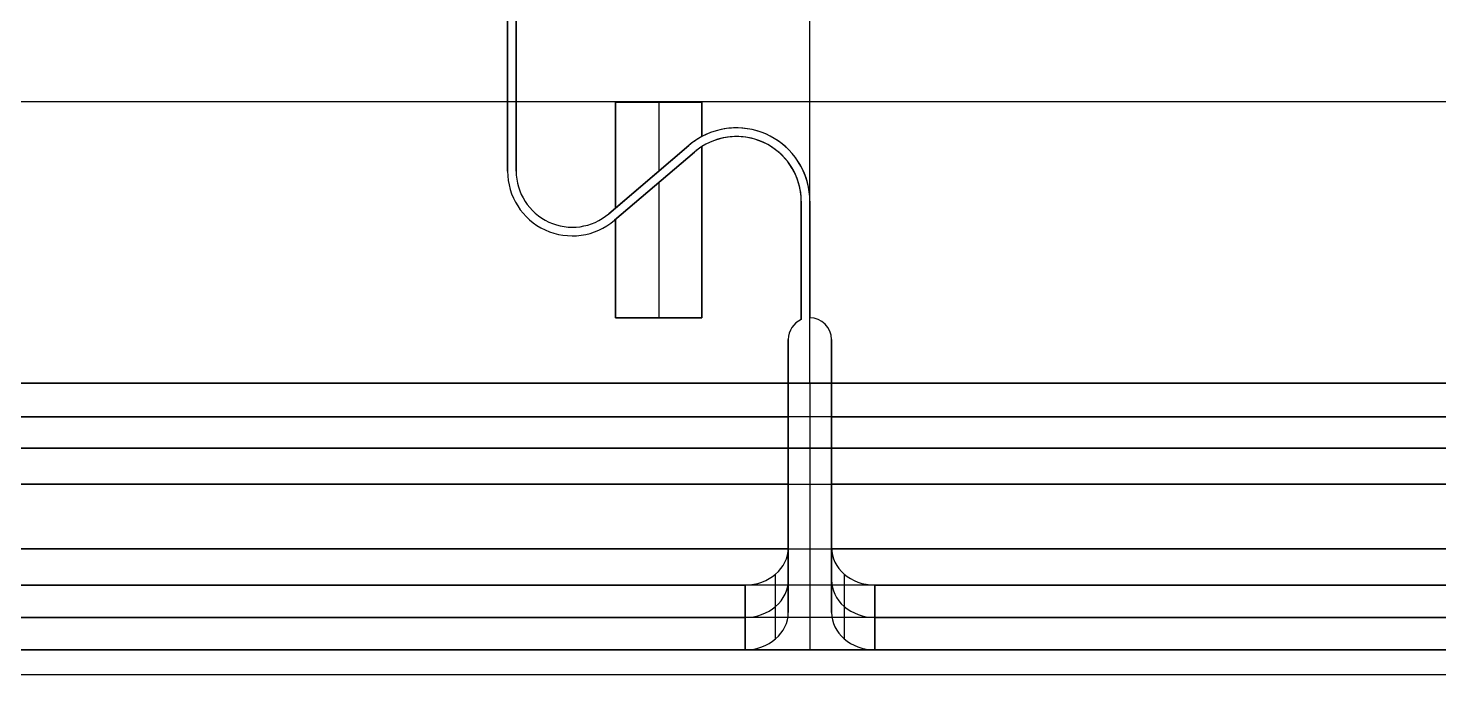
# Model space of a CAD drawing. Header units: inches. Extents: x 0 to 2.1, y -0.07 to 2.7.
# Drawn here: x 1.4311 to 1.5597, y -0.0523 to 0.0067 of the extents above; entities that cross this region are included whole.
import ezdxf

# ---------------------------------------------------------------- set-up
doc = ezdxf.new("R2010")
doc.units = ezdxf.units.IN
doc.header["$LTSCALE"] = 0.0393700787401575
doc.header["$MEASUREMENT"] = 0
for name, color, linetype, true_color in [('freetronics11$components', 254, 'Continuous', 0xe6e6e6), ('freetronics11$components$ghosts', 9, 'Continuous', 0xbebebe), ('freetronics11$pcb', 96, 'Continuous', 0x007f00)]:
    doc.layers.add(name, color=color, linetype=linetype, true_color=true_color)

msp = doc.modelspace()

# ---------------------------------------------------------------- linework, layer by layer
at = {"layer": 'freetronics11$components', "color": 254, "true_color": 0xe6e6e6}
for p, q in [((1.502362204724409, -0.0256960429891476, -0.1516474533226435), (1.502362204724409, 0.1416903838718989, -0.1516474533226435)), ((1.502362204724409, -0.0256960429891476, -0.1634584769446907), (1.502362204724409, 0.1416903838718989, -0.1634584769446907)), ((1.502362204724409, -0.0090464656803465, -0.0788128076533521), (1.502362204724409, 0.0278603042902912, -0.0788128076533521)), ((1.474803149606299, -0.0063411121910939, -0.0788128076533521), (1.474803149606299, 0.0251549508010321, -0.0788128076533521)), ((1.474803149606299, -0.0063411121910939, -0.0670017840313049), (1.474803149606299, 0.0251549508010321, -0.0670017840313049)), ((1.474803149606299, 0.0251549508010321, -0.0788128076533521), (1.474803149606299, -0.0063411121910939, -0.0788128076533521)), ((1.474803149606299, 0.0251549508010322, -0.0729072958423285), (1.474803149606299, -0.0063411121910939, -0.0729072958423285)), ((1.475590551181102, 0.0251549508010321, -0.0788128076533521), (1.475590551181102, -0.0063411121910939, -0.0788128076533521)), ((1.475590551181102, 0.0251549508010321, -0.0670017840313049), (1.475590551181102, -0.0063411121910939, -0.0670017840313049)), ((1.475590551181102, -0.0063411121910939, -0.0788128076533521), (1.475590551181102, 0.0251549508010321, -0.0788128076533521)), ((1.475590551181102, -0.0063411121910939, -0.0729072958423285), (1.475590551181102, 0.0251549508010322, -0.0729072958423285)), ((1.49251968503937, -0.0031915058918813, -0.0670017840313049), (1.49251968503937, -0.0031915058918813, -0.0689702879683128)), ((1.498141897025421, -0.0037340622800477, -0.0788128076533521), (1.498141897025421, -0.0037340622800477, -0.0670017840313048)), ((1.498471577783665, -0.0030190015569993, -0.0788128076533608), (1.498471577783665, -0.0030190015569993, -0.0670017840312966)), ((1.484032309620626, -0.0102332086712513, -0.0788128076533521), (1.491322982149645, -0.0040073530750308, -0.0788128076533521)), ((1.491322982149645, -0.0040073530750308, -0.0788128076533521), (1.484032309620626, -0.0102332086712513, -0.0788128076533521)), ((1.491322982149647, -0.0040073530750286, -0.0729072958423285), (1.484032309620629, -0.0102332086712526, -0.0729072958423285)), ((1.49183431264246, -0.0046061371488891, -0.0788128076533521), (1.484543640113444, -0.0108319927451096, -0.0788128076533521)), ((1.484543640113444, -0.0108319927451096, -0.0788128076533521), (1.49183431264246, -0.0046061371488891, -0.0788128076533521)), ((1.484543640113443, -0.0108319927451119, -0.0729072958423285), (1.49183431264246, -0.0046061371488879, -0.0729072958423285)), ((1.484645669291338, -0.0097094313758969, -0.0689702879683128), (1.491322982149645, -0.0040073530750308, -0.0689702879683128)), ((1.49183431264246, -0.0046061371488891, -0.0689702879683128), (1.484645669291338, -0.0107448651275112, -0.0689702879683128)), ((1.491322982149645, -0.0040073530750308, -0.0689702879683128), (1.491322982149645, -0.0040073530750308, -0.0788128076533521)), ((1.491322982149645, -0.0040073530750308, -0.0689702879683128), (1.491322982149645, -0.0040073530750308, -0.0788128076533521)), ((1.49183431264246, -0.0046061371488891, -0.0689702879683128), (1.49183431264246, -0.0046061371488891, -0.0788128076533521)), ((1.49183431264246, -0.0046061371488891, -0.0788128076533521), (1.49183431264246, -0.0046061371488891, -0.0689702879683128)), ((1.49251968503937, -0.0041015147342434, -0.0670017840313049), (1.49251968503937, -0.0041015147342434, -0.0689702879683128)), ((1.474803149606299, -0.0063411121910939, -0.0788128076533521), (1.474803149606299, -0.0063411121910939, -0.0670017840313049)), ((1.474803149606299, -0.0063411121910939, -0.0788128076533521), (1.474803149606299, -0.0063411121910939, -0.0670017840313049)), ((1.475590551181102, -0.0063411121910939, -0.0670017840313049), (1.475590551181102, -0.0063411121910939, -0.0788128076533521)), ((1.475590551181102, -0.0063411121910939, -0.0788128076533521), (1.475590551181102, -0.0063411121910939, -0.0670017840313049)), ((1.487677645885137, -0.0071202808731411, -0.0788128076533593), (1.487677645885137, -0.0071202808731411, -0.0689702879683079)), ((1.488188976377952, -0.0077190649469994, -0.0788128076533593), (1.488188976377952, -0.0077190649469994, -0.0689702879683079)), ((1.484032309620626, -0.0102332086712513, -0.0670017840313049), (1.484645669291338, -0.0097094313758969, -0.0670017840313049)), ((1.484032309620626, -0.0102332086712513, -0.0670017840313049), (1.484032309620626, -0.0102332086712513, -0.0788128076533521)), ((1.484032309620626, -0.0102332086712513, -0.0788128076533521), (1.484032309620626, -0.0102332086712513, -0.0670017840313049)), ((1.484645669291338, -0.0097094313758969, -0.0670017840313049), (1.484645669291338, -0.0097094313758969, -0.0689702879683128)), ((1.501574803149606, -0.0198912792403065, -0.0788128076533521), (1.501574803149606, -0.0090970177029049, -0.0788128076533521)), ((1.501574803149606, -0.0198912792403065, -0.0670017840313049), (1.501574803149606, -0.0090970177029049, -0.0670017840313049)), ((1.501574803149606, -0.0090970177029049, -0.0670017840313049), (1.501574803149606, -0.0090970177029049, -0.0788128076533521)), ((1.501574803149606, -0.0090970177029049, -0.0788128076533521), (1.501574803149606, -0.0198912792403065, -0.0788128076533521)), ((1.501574803149606, -0.0090970177028955, -0.0729072958423285), (1.501574803149606, -0.0198912792403142, -0.0729072958423285)), ((1.501574803149606, -0.0090970177029049, -0.0788128076533521), (1.501574803149606, -0.0090970177029049, -0.0670017840313049)), ((1.502362204724409, -0.0090970177029049, -0.0788128076533521), (1.502362204724409, -0.0197269389627474, -0.0788128076533521)), ((1.502362204724409, -0.0197269389627444, -0.0788128076533521), (1.502362204724409, -0.0090970177015049, -0.0788128076533521)), ((1.502362204724409, -0.0090970177029049, -0.0788128076533521), (1.502362204724409, -0.0090970177029049, -0.0670017840313049)), ((1.502362204724409, -0.0090970177029049, -0.0670017840313049), (1.502362204724409, -0.0197269389627474, -0.0670017840313049)), ((1.502362204724409, -0.0197269389627474, -0.0788128076533521), (1.502362204724409, -0.0090970177029049, -0.0788128076533521)), ((1.502362204724409, -0.0090970177029049, -0.0788128076533521), (1.502362204724409, -0.0090970177029049, -0.0670017840313049)), ((1.502362204724409, -0.0197269389627559, -0.0729072958423285), (1.502362204724409, -0.0090970177028979, -0.0729072958423285)), ((1.478565736488727, -0.0109890068909027, -0.0788128076533564), (1.478565736488727, -0.0109890068909027, -0.0670017840312966)), ((1.484645669291338, -0.0107448651275112, -0.0670017840313049), (1.484543640113444, -0.0108319927451096, -0.0670017840313049)), ((1.484543640113444, -0.0108319927451096, -0.0670017840313049), (1.484543640113444, -0.0108319927451096, -0.0788128076533521)), ((1.484543640113444, -0.0108319927451096, -0.0670017840313049), (1.484543640113444, -0.0108319927451096, -0.0788128076533521)), ((1.484645669291338, -0.0107448651275112, -0.0689702879683128), (1.484645669291338, -0.0107448651275112, -0.0670017840313049)), ((1.478236055730482, -0.0117040676139504, -0.0788128076533564), (1.478236055730482, -0.0117040676139504, -0.0670017840312966)), ((1.501574803149606, -0.0144941484716056, -0.0788128076533593), (1.501574803149606, -0.0144941484716056, -0.0670017840312977)), ((1.502362204724409, -0.0144119783328261, -0.0788128076533593), (1.502362204724409, -0.0144119783328261, -0.0670017840312977)), ((1.501574803149606, -0.0198912792403065, -0.0788128076533521), (1.501574803149606, -0.0198912792403065, -0.0670017840313049)), ((1.501574803149606, -0.0198912792403065, -0.0788128076533521), (1.501574803149606, -0.0198912792403065, -0.0670017840313049)), ((1.502362204724409, -0.0197269389627474, -0.0670017840313049), (1.502362204724409, -0.0197269389627474, -0.0788128076533521)), ((1.502362204724409, -0.0197269389627474, -0.0670017840313049), (1.502362204724409, -0.0197269389627474, -0.0788128076533521)), ((1.50375414720706, -0.0203035004171046, -0.0788128076533521), (1.50375414720706, -0.0203035004171046, -0.0670017840313007)), ((1.500393700787401, -0.0256960429891648, -0.0788128076533521), (1.500393700787401, -0.0216954428997553, -0.0788128076533521)), ((1.500393700787401, -0.0256960429891648, -0.0670017840313049), (1.500393700787401, -0.0216954428997553, -0.0670017840313049)), ((1.500393700787401, -0.0216954428997553, -0.0670017840313049), (1.500393700787401, -0.0216954428997553, -0.0788128076533521)), ((1.500393700787401, -0.0216954428997553, -0.0788128076533521), (1.500393700787401, -0.0256960429891648, -0.0788128076533521)), ((1.500393700787401, -0.0216954428997463, -0.0685803741664426), (1.500393700787401, -0.0465838919148815, -0.0685803741664426)), ((1.500393700787401, -0.0216954428997553, -0.0670017840313049), (1.500393700787401, -0.0216954428997553, -0.0788128076533521)), ((1.50071523616824, -0.0206172488889182, -0.0788128076533608), (1.50071523616824, -0.0206172488889182, -0.0670017840312966)), ((1.504330708661417, -0.0216954428997553, -0.0788128076533521), (1.504330708661417, -0.0256960429891648, -0.0788128076533521)), ((1.504330708661417, -0.0216954428997553, -0.0788128076533521), (1.504330708661417, -0.0216954428997553, -0.0670017840313049)), ((1.504330708661417, -0.0256960429891648, -0.0788128076533521), (1.504330708661417, -0.0216954428997553, -0.0788128076533521)), ((1.504330708661417, -0.0216954428997553, -0.0788128076533521), (1.504330708661417, -0.0216954428997553, -0.0670017840313049)), ((1.504330708661417, -0.0216954428997553, -0.0670017840313049), (1.504330708661417, -0.0256960429891648, -0.0670017840313049)), ((1.504330708661417, -0.0465838919148815, -0.0685803741664426), (1.504330708661417, -0.0216954428997439, -0.0685803741664426)), ((1.624409448818897, -0.0256960429891648, -0.1516474533226435), (1.380314960629921, -0.0256960429891648, -0.1516474533226435)), ((1.624409448818897, -0.0256960429891648, -0.1634584769446907), (1.380314960629921, -0.0256960429891648, -0.1634584769446907)), ((1.380314960629921, -0.0256960429891648, -0.1634584769446907), (1.624409448818897, -0.0256960429891648, -0.1634584769446907)), ((1.380314960629921, -0.0256960429891648, -0.1516474533226435), (1.624409448818897, -0.0256960429891648, -0.1516474533226435)), ((1.399918528674212, -0.0256960429891648, -0.0788128076533521), (1.500393700787401, -0.0256960429891648, -0.0788128076533521)), ((1.500393700787401, -0.0256960429891648, -0.0788128076533521), (1.399918528674212, -0.0256960429891648, -0.0788128076533521)), ((1.500393700787401, -0.0406849393551883, -0.0583479406795333), (1.500393700787401, -0.0256960429891648, -0.0670017840313049)), ((1.502362204724409, -0.0256960429891544, -0.1634584769446899), (1.502362204724409, -0.0440944881889769, -0.1740808242334821)), ((1.504330708661417, -0.0256960429891648, -0.0788128076533521), (1.604805880774606, -0.0256960429891648, -0.0788128076533521)), ((1.504330708661417, -0.0256960429891648, -0.0670017840313049), (1.504330708661417, -0.0406849393551883, -0.0583479406795333)), ((1.604805880774606, -0.0256960429891648, -0.0788128076533521), (1.504330708661417, -0.0256960429891648, -0.0788128076533521)), ((1.624409448818897, -0.0287529608447063, -0.1520499041932451), (1.380314960629929, -0.0287529608447063, -0.1520499041932451)), ((1.399918528674212, -0.0287529608447097, -0.0784103567827379), (1.500393700787407, -0.0287529608447097, -0.0784103567827379)), ((1.504330708661411, -0.0287529608447097, -0.0784103567827379), (1.604805880774599, -0.0287529608447097, -0.0784103567827379)), ((1.380314960629921, -0.0316015548001884, -0.1532298304432998), (1.624409448818897, -0.0316015548001884, -0.1532298304432998)), ((1.624409448818897, -0.0316015548001884, -0.1532298304432998), (1.380314960629921, -0.0316015548001884, -0.1532298304432998)), ((1.500393700787401, -0.0316015548001884, -0.0772304305326828), (1.399918528674212, -0.0316015548001884, -0.0772304305326828)), ((1.399918528674212, -0.0316015548001884, -0.0772304305326828), (1.500393700787401, -0.0316015548001884, -0.0772304305326828)), ((1.500393700787401, -0.0316015548001884, -0.0772304305326828), (1.500393700787401, -0.046590451166212, -0.0685765871809111)), ((1.500393700787401, -0.046590451166212, -0.0685765871809111), (1.500393700787401, -0.0316015548001884, -0.0772304305326828)), ((1.502362204724409, -0.031601554800178, -0.1532298304432997), (1.502362204724409, -0.0500000000000005, -0.1638521777320923)), ((1.504330708661417, -0.046590451166212, -0.0685765871809111), (1.504330708661417, -0.0316015548001884, -0.0772304305326828)), ((1.604805880774606, -0.0316015548001884, -0.0772304305326828), (1.504330708661417, -0.0316015548001884, -0.0772304305326828)), ((1.504330708661417, -0.0316015548001884, -0.0772304305326828), (1.504330708661417, -0.046590451166212, -0.0685765871809111)), ((1.504330708661417, -0.0316015548001884, -0.0772304305326828), (1.604805880774606, -0.0316015548001884, -0.0772304305326828)), ((1.500393700787401, -0.0341429470329836, -0.0757631570429749), (1.500393700787401, -0.0341429470329836, -0.0621249617077858)), ((1.504330708661417, -0.0341429470329836, -0.0757631570429743), (1.504330708661417, -0.0341429470329836, -0.0621249617077851)), ((1.380314960629921, -0.0348952655890663, -0.1687696505890864), (1.624409448818897, -0.0348952655890663, -0.1687696505890864)), ((1.380314960629921, -0.0408007774000899, -0.1585410040876964), (1.624409448818897, -0.0408007774000899, -0.1585410040876964)), ((1.50039370078742, -0.0408007774000899, -0.0719192568882931), (1.399918528674213, -0.0408007774000899, -0.0719192568882931)), ((1.500393700787401, -0.046590451166212, -0.0685765871809111), (1.500393700787401, -0.0406849393551883, -0.0583479406795333)), ((1.504330708661417, -0.0406849393551883, -0.0583479406795333), (1.504330708661417, -0.046590451166212, -0.0685765871809111)), ((1.604805880774605, -0.0408007774000899, -0.0719192568882931), (1.504330708661437, -0.0408007774000899, -0.0719192568882931)), ((1.620472440944881, -0.0440944881889678, -0.1740808242334821), (1.384251968503937, -0.0440944881889678, -0.1740808242334821)), ((1.620472440944881, -0.0440944881889678, -0.1740808242334821), (1.384251968503937, -0.0440944881889678, -0.1740808242334821)), ((1.502362204724409, -0.0440944881889643, -0.1740808242334831), (1.502362204724409, -0.0499999999999951, -0.1638521777320951)), ((1.620472440944881, -0.0470472440944797, -0.1689665009827891), (1.384251968503937, -0.0470472440944797, -0.1689665009827891)), ((1.620472440944881, -0.0499999999999916, -0.1638521777320923), (1.384251968503937, -0.0499999999999916, -0.1638521777320923)), ((1.384251968503937, -0.0499999999999916, -0.1638521777320923), (1.620472440944881, -0.0499999999999916, -0.1638521777320923)), ((1.403855536548228, -0.0499999999999916, -0.0666080832439033), (1.496456692913385, -0.0499999999999916, -0.0666080832439033)), ((1.508267716535433, -0.0499999999999916, -0.0666080832439033), (1.60086887290059, -0.0499999999999916, -0.0666080832439033))]:
    msp.add_line(p, q, dxfattribs=at)
at = {"layer": 'freetronics11$components', "color": 105, "true_color": 0x5e8966}
for p, q in [((1.502362204724409, -0.0090588401664189, -0.0670017840313049), (1.502362204724409, 0.0278726787763632, -0.0670017840313049)), ((1.474803149606299, -0.0063411121910939, -0.0670017840313049), (1.474803149606299, 0.0251549508010321, -0.0670017840313049)), ((1.475590551181102, 0.0251549508010321, -0.0670017840313049), (1.475590551181102, -0.0063411121910939, -0.0670017840313049)), ((1.484645669291338, -0.0097094313758969, -0.0670017840313049), (1.484645669291338, -4.18995926687e-05, -0.0670017840313049)), ((1.484645669291338, -4.18995926687e-05, -0.0670017840313049), (1.49251968503937, -4.18995926687e-05, -0.0670017840313049)), ((1.49251968503937, -4.18995926687e-05, -0.0689702879683128), (1.484645669291338, -4.18995926687e-05, -0.0689702879683128)), ((1.484645669291338, -4.18995926687e-05, -0.0689702879683128), (1.484645669291338, -0.0097094313758969, -0.0689702879683128)), ((1.484645669291338, -0.0097094313758969, -0.0670017840313049), (1.484645669291338, -4.18995926687e-05, -0.0670017840313049)), ((1.484645669291338, -4.18995926687e-05, -0.0670017840313049), (1.484645669291338, -4.18995926687e-05, -0.0689702879683128)), ((1.484645669291338, -4.18995926687e-05, -0.0689702879683128), (1.484645669291338, -0.0097094313758969, -0.0689702879683128)), ((1.484645669291338, -4.18995926597e-05, -0.0679860359998088), (1.484645669291338, -0.0097094313759079, -0.0679860359998088)), ((1.484645669291338, -4.18995926687e-05, -0.0670017840313049), (1.49251968503937, -4.18995926687e-05, -0.0670017840313049)), ((1.49251968503937, -4.18995926687e-05, -0.0689702879683128), (1.484645669291338, -4.18995926687e-05, -0.0689702879683128)), ((1.484645669291338, -4.18995926687e-05, -0.0689702879683128), (1.484645669291338, -4.18995926687e-05, -0.0670017840313049)), ((1.492519685039371, -4.18995926687e-05, -0.0679860359998088), (1.484645669291338, -4.18995926687e-05, -0.0679860359998088)), ((1.488582677165354, -4.18995926686e-05, -0.0689702879683128), (1.488582677165354, -0.0063474311753447, -0.0689702879683128)), ((1.488582677165354, -4.18995926687e-05, -0.0689702879683187), (1.488582677165354, -4.18995926687e-05, -0.0670017840312989)), ((1.49251968503937, -4.18995926687e-05, -0.0670017840313049), (1.49251968503937, -0.0031915058918813, -0.0670017840313049)), ((1.49251968503937, -0.0031915058918813, -0.0689702879683128), (1.49251968503937, -4.18995926687e-05, -0.0689702879683128)), ((1.49251968503937, -4.18995926687e-05, -0.0670017840313049), (1.49251968503937, -4.18995926687e-05, -0.0689702879683128)), ((1.49251968503937, -4.18995926687e-05, -0.0670017840313049), (1.49251968503937, -0.0031915058918813, -0.0670017840313049)), ((1.49251968503937, -0.0031915058918813, -0.0689702879683128), (1.49251968503937, -4.18995926687e-05, -0.0689702879683128)), ((1.49251968503937, -4.18995926687e-05, -0.0689702879683128), (1.49251968503937, -4.18995926687e-05, -0.0670017840313049)), ((1.49251968503937, -0.0031915058918765, -0.0679860359998088), (1.49251968503937, -4.18995926613e-05, -0.0679860359998088)), ((1.49251968503937, -0.0031915058918813, -0.0670017840313049), (1.49251968503937, -0.0031915058918813, -0.0689702879683128)), ((1.484645669291338, -0.0097094313758969, -0.0689702879683128), (1.491322982149645, -0.0040073530750308, -0.0689702879683128)), ((1.49183431264246, -0.0046061371488891, -0.0689702879683128), (1.484645669291338, -0.0107448651275112, -0.0689702879683128)), ((1.49251968503937, -0.0041015147342434, -0.0670017840313049), (1.49251968503937, -0.0197269389627474, -0.0670017840313049)), ((1.49251968503937, -0.0197269389627474, -0.0689702879683128), (1.49251968503937, -0.0041015147342434, -0.0689702879683128)), ((1.49251968503937, -0.0041015147342434, -0.0670017840313049), (1.49251968503937, -0.0197269389627474, -0.0670017840313049)), ((1.49251968503937, -0.0197269389627474, -0.0689702879683128), (1.49251968503937, -0.0041015147342434, -0.0689702879683128)), ((1.49251968503937, -0.0041015147342434, -0.0689702879683128), (1.49251968503937, -0.0041015147342434, -0.0670017840313049)), ((1.49251968503937, -0.0197269389627563, -0.0679860359998088), (1.492519685039369, -0.0041015147342197, -0.0679860359998088)), ((1.488582677165354, -0.0073828649269425, -0.0689702879683128), (1.488582677165354, -0.0197269389627473, -0.0689702879683128)), ((1.484032309620626, -0.0102332086712513, -0.0670017840313049), (1.484645669291338, -0.0097094313758969, -0.0670017840313049)), ((1.484645669291338, -0.0097094313758969, -0.0689702879683128), (1.484645669291338, -0.0097094313758969, -0.0670017840313049)), ((1.49251968503937, -0.009884419277708, -0.0689702879683187), (1.49251968503937, -0.009884419277708, -0.0670017840312989)), ((1.501574803149606, -0.0198912792403065, -0.0670017840313049), (1.501574803149606, -0.0090970177029049, -0.0670017840313049)), ((1.502362204724409, -0.0090970177029049, -0.0670017840313049), (1.502362204724409, -0.0197269389627474, -0.0670017840313049)), ((1.502362204724409, -0.0197269389627444, -0.0670017840313049), (1.502362204724409, -0.0090970177010399, -0.0670017840313049)), ((1.484645669291338, -0.0107448651275112, -0.0670017840313049), (1.484543640113444, -0.0108319927451096, -0.0670017840313049)), ((1.484645669291338, -0.0197269389627474, -0.0670017840313049), (1.484645669291338, -0.0107448651275112, -0.0670017840313049)), ((1.484645669291338, -0.0107448651275112, -0.0689702879683128), (1.484645669291338, -0.0197269389627474, -0.0689702879683128)), ((1.484645669291338, -0.0197269389627474, -0.0670017840313049), (1.484645669291338, -0.0107448651275112, -0.0670017840313049)), ((1.484645669291338, -0.0107448651275112, -0.0670017840313049), (1.484645669291338, -0.0107448651275112, -0.0689702879683128)), ((1.484645669291338, -0.0107448651275112, -0.0689702879683128), (1.484645669291338, -0.0197269389627474, -0.0689702879683128)), ((1.484645669291338, -0.0107448651275072, -0.0679860359998088), (1.484645669291338, -0.0197269389627548, -0.0679860359998088)), ((1.49251968503937, -0.0197269389627474, -0.0670017840313049), (1.484645669291338, -0.0197269389627474, -0.0670017840313049)), ((1.484645669291338, -0.0197269389627474, -0.0689702879683128), (1.49251968503937, -0.0197269389627474, -0.0689702879683128)), ((1.484645669291338, -0.0197269389627474, -0.0689702879683128), (1.484645669291338, -0.0197269389627474, -0.0670017840313049)), ((1.49251968503937, -0.0197269389627474, -0.0670017840313049), (1.484645669291338, -0.0197269389627474, -0.0670017840313049)), ((1.484645669291338, -0.0197269389627474, -0.0670017840313049), (1.484645669291338, -0.0197269389627474, -0.0689702879683128)), ((1.484645669291338, -0.0197269389627474, -0.0689702879683128), (1.49251968503937, -0.0197269389627474, -0.0689702879683128)), ((1.484645669291336, -0.0197269389627474, -0.0679860359998088), (1.492519685039369, -0.0197269389627474, -0.0679860359998088)), ((1.488582677165354, -0.0197269389627474, -0.0689702879683187), (1.488582677165354, -0.0197269389627474, -0.0670017840312989)), ((1.49251968503937, -0.0197269389627474, -0.0670017840313049), (1.49251968503937, -0.0197269389627474, -0.0689702879683128)), ((1.49251968503937, -0.0197269389627474, -0.0689702879683128), (1.49251968503937, -0.0197269389627474, -0.0670017840313049)), ((1.500393700787401, -0.0256960429891648, -0.0670017840313049), (1.500393700787401, -0.0216954428997553, -0.0670017840313049)), ((1.504330708661417, -0.0216954428997553, -0.0670017840313049), (1.504330708661417, -0.0256960429891648, -0.0670017840313049)), ((1.399918528674212, -0.0256960429891648, -0.0670017840313049), (1.500393700787401, -0.0256960429891648, -0.0670017840313049)), ((1.500393700787401, -0.0256960429891648, -0.0670017840313049), (1.399918528674212, -0.0256960429891648, -0.0670017840313049)), ((1.500393700787401, -0.0406849393551883, -0.0583479406795333), (1.500393700787401, -0.0256960429891648, -0.0670017840313049)), ((1.504330708661417, -0.0256960429891648, -0.0670017840313049), (1.604805880774606, -0.0256960429891648, -0.0670017840313049)), ((1.604805880774606, -0.0256960429891648, -0.0670017840313049), (1.504330708661417, -0.0256960429891648, -0.0670017840313049)), ((1.504330708661417, -0.0256960429891648, -0.0670017840313049), (1.504330708661417, -0.0406849393551883, -0.0583479406795333)), ((1.50039370078742, -0.0348952655890663, -0.0616906103869151), (1.399918528674213, -0.0348952655890663, -0.0616906103869151)), ((1.604805880774605, -0.0348952655890663, -0.0616906103869151), (1.504330708661437, -0.0348952655890663, -0.0616906103869151)), ((1.500393700787401, -0.0406849393551883, -0.0583479406795333), (1.500393700787401, -0.046590451166212, -0.0685765871809111)), ((1.504330708661417, -0.046590451166212, -0.0685765871809111), (1.504330708661417, -0.0406849393551883, -0.0583479406795333)), ((1.499240577878674, -0.0490013662673678, -0.0671846446982665), (1.499240577878673, -0.0430958544563414, -0.056955998196878)), ((1.505483831570147, -0.0430958544563418, -0.0569559981968774), (1.505483831570146, -0.0490013662673682, -0.067184644698266)), ((1.403855536548228, -0.0440944881889678, -0.0563794367425254), (1.496456692913385, -0.0440944881889678, -0.0563794367425254)), ((1.403855536548228, -0.0440944881889678, -0.0563794367425254), (1.496456692913385, -0.0440944881889678, -0.0563794367425254)), ((1.496456692913385, -0.0440944881889678, -0.0563794367425254), (1.496456692913385, -0.0499999999999916, -0.0666080832439033)), ((1.496456692913385, -0.0499999999999916, -0.0666080832439033), (1.496456692913385, -0.0440944881889678, -0.0563794367425254)), ((1.508267716535433, -0.0440944881889678, -0.0563794367425254), (1.60086887290059, -0.0440944881889678, -0.0563794367425254)), ((1.508267716535433, -0.0440944881889678, -0.0563794367425254), (1.508267716535433, -0.0499999999999916, -0.0666080832439033)), ((1.508267716535433, -0.0499999999999916, -0.0666080832439033), (1.508267716535433, -0.0440944881889678, -0.0563794367425254)), ((1.508267716535433, -0.0440944881889678, -0.0563794367425254), (1.60086887290059, -0.0440944881889678, -0.0563794367425254)), ((1.403855536548228, -0.0470472440944797, -0.0614937599932143), (1.496456692913385, -0.0470472440944797, -0.0614937599932143)), ((1.508267716535433, -0.0470472440944797, -0.0614937599932143), (1.60086887290059, -0.0470472440944797, -0.0614937599932143)), ((1.496456692913385, -0.0499999999999916, -0.0666080832439033), (1.403855536548228, -0.0499999999999916, -0.0666080832439033)), ((1.60086887290059, -0.0499999999999916, -0.0666080832439033), (1.508267716535433, -0.0499999999999916, -0.0666080832439033))]:
    msp.add_line(p, q, dxfattribs=at)
at = {"layer": 'freetronics11$components', "color": 254, "true_color": 0xe6e6e6}
for centre, radius, start, end in [((1.495669291338582, -0.0090970177029049, -0.0788128076533521), 0.0066929133858272, 9.8161e-12, 130.4956056091649), ((1.495669291338582, -0.0090970177029049, -0.0788128076533521), 0.0066929133858272, 9.8161e-12, 130.4956056091649), ((1.495669291338582, -0.0090970177029049, -0.0729072958423285), 0.0066929133858269, 0, 130.4956056091696), ((1.495669291338582, -0.0090970177029049, -0.0670017840313049), 0.0066929133858268, 0, 118.0724869358536), ((1.495669291338582, -0.0090970177029049, -0.0689702879683128), 0.0066929133858263, 118.0724869358514, 130.4956056091609), ((1.495669291338582, -0.0090970177029049, -0.0788128076533521), 0.0059055118110235, 0, 130.4956056091628), ((1.495669291338582, -0.0090970177029049, -0.0788128076533521), 0.0059055118110235, 2.6929e-12, 130.4956056091656), ((1.495669291338582, -0.0090970177029049, -0.0729072958423285), 0.0059055118110236, 2.36468e-11, 130.4956056091367), ((1.495669291338582, -0.0090970177029049, -0.0670017840313049), 0.0059055118110237, 0, 122.2309526355004), ((1.495669291338582, -0.0090970177029049, -0.0689702879683128), 0.0059055118110246, 122.2309526355, 130.4956056091575), ((1.480708661417322, -0.0063411121910939, -0.0788128076533521), 0.0059055118110235, 179.9999999999989, 310.4956056091623), ((1.480708661417322, -0.0063411121910939, -0.0670017840313049), 0.0059055118110235, 180, 310.4956056091628), ((1.480708661417322, -0.0063411121910939, -0.0788128076533521), 0.0059055118110235, 179.9999999999989, 310.4956056091623), ((1.480708661417322, -0.0063411121910939, -0.0729072958423285), 0.0059055118110236, 180.0000000000118, 310.4956056091821), ((1.480708661417322, -0.0063411121910939, -0.0788128076533521), 0.0051181102362205, 180, 310.4956056091611), ((1.480708661417322, -0.0063411121910939, -0.0670017840313049), 0.0051181102362205, 180, 310.4956056091611), ((1.480708661417322, -0.0063411121910939, -0.0788128076533521), 0.0051181102362205, 180.0000000000048, 310.4956056091651), ((1.480708661417322, -0.0063411121910939, -0.0729072958423285), 0.0051181102362203, 180.0000000000118, 310.4956056091825), ((1.502362204724409, -0.0216954428997553, -0.0788128076533521), 0.0019685039370079, 113.578178478199, 180), ((1.502362204724409, -0.0216954428997553, -0.0670017840313049), 0.0019685039370079, 113.578178478199, 180), ((1.502362204724409, -0.0216954428997553, -0.0788128076533521), 0.0019685039370079, 113.578178478199, 180), ((1.502362204724409, -0.0216954428997553, -0.0729072958423285), 0.0019685039370079, 113.5781784781782, 180.0000000000118), ((1.502362204724409, -0.0216954428997553, -0.0788128076533521), 0.0019685039370079, 0, 90), ((1.502362204724409, -0.0216954428997553, -0.0670017840313049), 0.0019685039370079, 0, 90), ((1.502362204724409, -0.0216954428997553, -0.0788128076533521), 0.0019685039370079, 0, 90), ((1.502362204724409, -0.0216954428997553, -0.0729072958423285), 0.0019685039370079, 2.37309e-11, 89.99999999997415)]:
    msp.add_arc(centre, radius, start, end, dxfattribs=at)
at = {"layer": 'freetronics11$components', "color": 105, "true_color": 0x5e8966}
for centre, radius, start, end in [((1.495669291338582, -0.0090970177029049, -0.0670017840313049), 0.0066929133858268, 359.9999999999983, 118.0724869358515), ((1.495669291338582, -0.0090970177029049, -0.0689702879683128), 0.0066929133858263, 118.0724869358515, 130.4956056091612), ((1.495669291338582, -0.0090970177029049, -0.0670017840313049), 0.0059055118110237, 0, 122.2309526355004), ((1.495669291338582, -0.0090970177029049, -0.0689702879683128), 0.0059055118110246, 122.2309526355, 130.4956056091575), ((1.480708661417322, -0.0063411121910939, -0.0670017840313049), 0.0059055118110235, 179.9999999999989, 310.4956056091623), ((1.480708661417322, -0.0063411121910939, -0.0670017840313049), 0.0051181102362205, 180, 310.4956056091611), ((1.502362204724409, -0.0216954428997553, -0.0670017840313049), 0.0019685039370079, 113.578178478199, 180), ((1.502362204724409, -0.0216954428997553, -0.0670017840313049), 0.0019685039370079, 0, 90)]:
    msp.add_arc(centre, radius, start, end, dxfattribs=at)
at = {"layer": 'freetronics11$components', "color": 254, "true_color": 0xe6e6e6, "extrusion": (1, 0, 0)}
for centre, radius, start, end in [((-0.0256960429891648, -0.0670017840313049, 1.500393700787401), 0.0118110236220467, 239.999999999997, 270), ((-0.0256960429891648, -0.0670017840313049, 1.500393700787401), 0.0118110236220467, 239.9999999999989, 270.0000000000019), ((-0.0256960429891648, -0.1634584769446907, 1.502362204724409), 0.0118110236220471, 90.0000000000002, 120.0000000000003), ((-0.0256960429891648, -0.0670017840313049, 1.504330708661417), 0.0118110236220467, 239.9999999999989, 270.0000000000019), ((-0.0256960429891648, -0.0670017840313049, 1.504330708661417), 0.0118110236220467, 239.999999999997, 270)]:
    msp.add_arc(centre, radius, start, end, dxfattribs=at)
at = {"layer": 'freetronics11$components', "color": 105, "true_color": 0x5e8966, "extrusion": (0, 0.5000000000000168, 0.866025403784429)}
for centre, start, end in [((-1.496456692913385, 0.0060602206932544, -0.0708732685645775), 90, 180), ((-1.496456692913385, 0.0060602206932544, -0.0708732685645775), 90, 180), ((-1.508267716535433, 0.0060602206932544, -0.0708732685645775), 0, 90), ((-1.508267716535433, 0.0060602206932544, -0.0708732685645775), 0, 90), ((-1.496456692913385, 0.0060602206932608, -0.0826842921866135), 90, 180), ((-1.508267716535433, 0.0060602206932608, -0.0826842921866135), 0, 90)]:
    msp.add_arc(centre, 0.0039370078740157, start, end, dxfattribs=at)
at = {"layer": 'freetronics11$components', "color": 105, "true_color": 0x5e8966, "extrusion": (0, 0.5000000000001896, 0.8660254037843294)}
msp.add_arc((-1.496456692913385, 0.0060602206932448, -0.0767787803755888), 0.0039370078739981, 90, 180.000000000006, dxfattribs=at)
at = {"layer": 'freetronics11$components', "color": 105, "true_color": 0x5e8966, "extrusion": (0, 0.5000000000001904, 0.8660254037843286)}
msp.add_arc((-1.508267716535433, 0.0060602206932473, -0.0767787803755889), 0.0039370078739955, 359.999999999994, 90, dxfattribs=at)
at = {"layer": 'freetronics11$components', "color": 254, "true_color": 0xe6e6e6, "extrusion": (0, 0.5000000000000168, 0.866025403784429)}
for centre, start, end in [((-1.496456692913385, 0.0060602206932608, -0.0826842921866135), 90, 180), ((-1.508267716535433, 0.0060602206932608, -0.0826842921866135), 0, 90)]:
    msp.add_arc(centre, 0.0039370078740157, start, end, dxfattribs=at)
at = {"layer": 'freetronics11$components$ghosts'}
msp.add_line((1.649606, -0.0522829999999998, -0.0645677542339978), (1.350394, -0.0522829999999998, -0.0645677542339978), dxfattribs=at)
at = {"layer": 'freetronics11$pcb'}
for p, q in [((0.1000000000000008, 1e-16, -0.063), (2.000000000000002, 1e-16, -0.063)), ((0.1000000000000008, 1e-16), (2.000000000000002, 1e-16))]:
    msp.add_line(p, q, dxfattribs=at)

doc.saveas('drawing.dxf')
